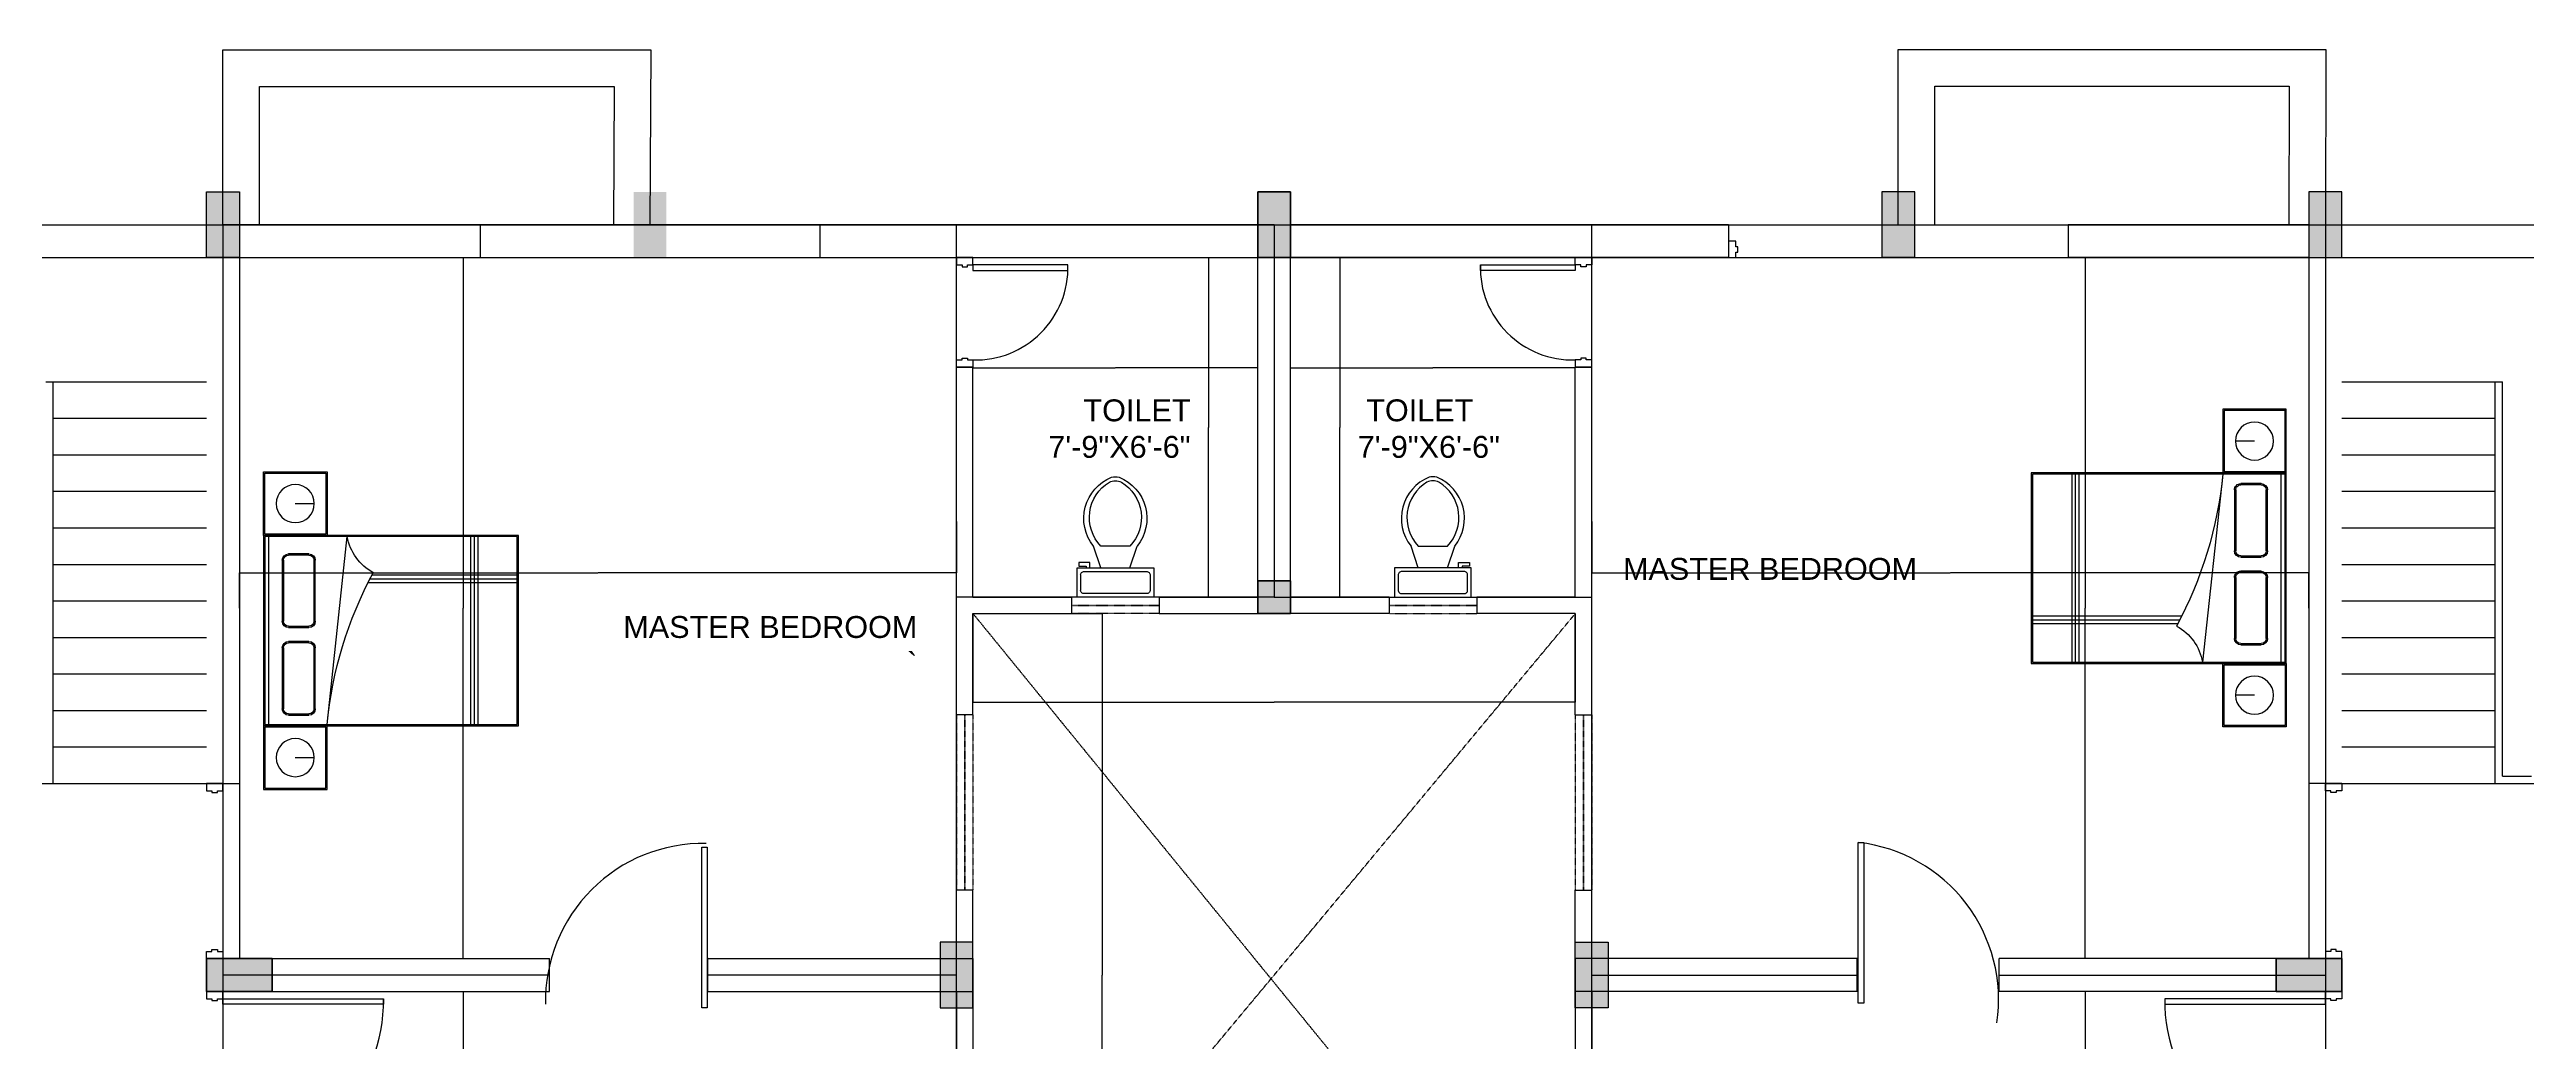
# Model space of a CAD drawing. Header units: metres. Extents: x -2370498 to 1228044, y -644254 to 236701.
# Drawn here: x -101916 to -76290, y -1557 to 8702 of the extents above; entities that cross this region are included whole.
import ezdxf

# ---------------------------------------------------------------- set-up
doc = ezdxf.new("R2010")
doc.units = ezdxf.units.M
doc.header["$MEASUREMENT"] = 0
doc.linetypes.add('HIDDEN2', pattern=[0.1875, 0.125, -0.0625])
for name, color, linetype in [('Beam', 6, 'Continuous'), ('column', 156, 'Continuous'), ('dim', 192, 'Continuous'), ('Door', 3, 'Continuous'), ('funi', 22, 'Continuous'), ('stair', 6, 'Continuous'), ('text', 1, 'Continuous'), ('TOILET SAMBLE', 181, 'Continuous'), ('window', 5, 'HIDDEN2')]:
    doc.layers.add(name, color=color, linetype=linetype)
doc.layers.add('Wall', color=7, linetype='Continuous', lineweight=30)
doc.styles.get("Standard").update_dxf_attribs({"font": 'arial.ttf'})
doc.dimstyles.get("Standard").update_dxf_attribs({"dimtxt": 0.18, "dimasz": 0.18, "dimexe": 0.18, "dimexo": 0.0625, "dimgap": 0.09, "dimtad": 0, "dimtih": 1, "dimtoh": 1, "dimdec": 1, "dimzin": 0, "dimdsep": 46, "dimlunit": 4, "dimtxsty": 'Standard', "dimcen": 0.09, "dimadec": 0, "dimazin": 0, "dimtfac": 1, "dimtdec": 1, "dimtofl": 0, "dimtmove": 0, "dimatfit": 3, "dimfxl": 1, "dimtolj": 1, "dimtzin": 0, "dimarcsym": 0})

# ---------------------------------------------------------------- blocks, each defined once
blk = doc.blocks.new('*D36')
at = {"layer": 'Defpoints', "color": 0, "transparency": 16777216}
for p in [(-98354.40954882465, 6549.276602063444), (-98354.40954882465, -701.1037962760877), (-97635.93315684344, -701.1037962760876)]:
    blk.add_point(p, dxfattribs=at)
at = {"layer": 'dim', "color": 0, "lineweight": -2, "transparency": 16777216}
for p, q in [((-98354.34704882465, 6549.276602063444), (-97635.75315684345, 6549.276602063444)), ((-97635.93315684344, 6549.096602063444), (-97635.93315684344, 2924.388674380717)), ((-97635.93315684344, -700.9237962760876), (-97635.93315684344, 2923.784131406639)), ((-98354.34704882465, -701.1037962760877), (-97635.75315684345, -701.1037962760876))]:
    blk.add_line(p, q, dxfattribs=at)
at = {"layer": 'dim', "color": 0, "transparency": 16777216}
for points in [[(-97635.96315684344, 6549.096602063444), (-97635.90315684344, 6549.096602063444), (-97635.93315684344, 6549.276602063444)], [(-97635.96315684344, -700.9237962760876), (-97635.90315684344, -700.9237962760876), (-97635.93315684344, -701.1037962760876)]]:
    blk.add_solid(points, dxfattribs=at)
at = {"layer": 'dim', "color": 0, "transparency": 16777216, "insert": (-97635.93315684343, 2924.086402893705), "char_height": 0.18, "attachment_point": 5}
blk.add_mtext('\\A1;604\'-2{\\H1x;\\S1/2;}"', dxfattribs=at)
blk = doc.blocks.new('*D37')
at = {"layer": 'Defpoints', "color": 0, "transparency": 16777216}
for p in [(-92531.57784744639, 3819.572803916444), (-99951.8890363722, 3288.274244880156), (-99951.8890363722, 2924.086402893738)]:
    blk.add_point(p, dxfattribs=at)
at = {"layer": 'dim', "color": 0, "lineweight": -2, "transparency": 16777216}
for p, q in [((-92531.57784744639, 3819.510303916444), (-92531.57784744639, 3288.094244880157)), ((-99951.8890363722, 2924.148902893738), (-99951.8890363722, 3288.454244880156)), ((-99951.70903637221, 3288.274244880156), (-96242.26865336904, 3288.274244880156)), ((-92531.75784744638, 3288.274244880156), (-96241.19823044955, 3288.274244880156))]:
    blk.add_line(p, q, dxfattribs=at)
at = {"layer": 'dim', "color": 0, "transparency": 16777216}
for points in [[(-99951.70903637221, 3288.304244880157), (-99951.70903637221, 3288.244244880156), (-99951.8890363722, 3288.274244880156)], [(-92531.75784744638, 3288.304244880157), (-92531.75784744638, 3288.244244880156), (-92531.57784744639, 3288.274244880156)]]:
    blk.add_solid(points, dxfattribs=at)
at = {"layer": 'dim', "color": 0, "transparency": 16777216, "insert": (-96241.7334419093, 3288.274244880156), "char_height": 0.18, "attachment_point": 5}
blk.add_mtext('\\A1;618\'-4{\\H1x;\\S1/2;}"', dxfattribs=at)
blk = doc.blocks.new('*D38')
at = {"layer": 'Defpoints', "color": 0, "transparency": 16777216}
for p in [(-92361.64705686054, 5410.137551983299), (-92361.64705686054, 4793.325099340594), (-89416.18002003488, 4793.325099340594)]:
    blk.add_point(p, dxfattribs=at)
at = {"layer": 'dim', "color": 0, "lineweight": -2, "transparency": 16777216}
for p, q in [((-92361.64705686054, 4793.387599340594), (-92361.64705686054, 5410.317551983299)), ((-92361.46705686055, 5410.137551983299), (-90889.44979356368, 5410.137551983299)), ((-89416.36002003487, 5410.137551983299), (-90888.37728333175, 5410.137551983299)), ((-89416.18002003488, 4793.387599340594), (-89416.18002003488, 5410.317551983299))]:
    blk.add_line(p, q, dxfattribs=at)
at = {"layer": 'dim', "color": 0, "transparency": 16777216}
for points in [[(-92361.46705686055, 5410.167551983299), (-92361.46705686055, 5410.107551983299), (-92361.64705686054, 5410.137551983299)], [(-89416.36002003487, 5410.167551983299), (-89416.36002003487, 5410.107551983299), (-89416.18002003488, 5410.137551983299)]]:
    blk.add_solid(points, dxfattribs=at)
at = {"layer": 'dim', "color": 0, "transparency": 16777216, "insert": (-90888.91353844771, 5410.137551983299), "char_height": 0.18, "attachment_point": 5}
blk.add_mtext('\\A1;245\'-5{\\H1x;\\S1/2;}"', dxfattribs=at)
blk = doc.blocks.new('*D39')
at = {"layer": 'Defpoints', "color": 0, "transparency": 16777216}
for p in [(-89992.16622751889, 6549.276602063444), (-89992.16622751889, 3037.373596617747), (-89925.97239179428, 3037.373596617747)]:
    blk.add_point(p, dxfattribs=at)
at = {"layer": 'dim', "color": 0, "lineweight": -2, "transparency": 16777216}
for p, q in [((-89992.10372751889, 6549.276602063444), (-89925.79239179428, 6549.276602063444)), ((-89925.97239179428, 6549.096602063444), (-89925.97239179428, 4793.507002478385)), ((-89925.97239179428, 3037.553596617747), (-89925.97239179428, 4793.143196202805)), ((-89992.10372751889, 3037.373596617747), (-89925.79239179428, 3037.373596617747))]:
    blk.add_line(p, q, dxfattribs=at)
at = {"layer": 'dim', "color": 0, "transparency": 16777216}
for points in [[(-89926.00239179427, 6549.096602063444), (-89925.94239179428, 6549.096602063444), (-89925.97239179428, 6549.276602063444)], [(-89926.00239179427, 3037.553596617747), (-89925.94239179428, 3037.553596617747), (-89925.97239179428, 3037.373596617747)]]:
    blk.add_solid(points, dxfattribs=at)
at = {"layer": 'dim', "color": 0, "transparency": 16777216, "insert": (-89925.97239179426, 4793.32509934062), "char_height": 0.18, "attachment_point": 5}
blk.add_mtext('\\A1;292\'-8"', dxfattribs=at)
blk = doc.blocks.new('Toilet - top')
for p, q in [((9.5, -6), (9.5, -2)), ((-10, -8.5), (-8, -8.5)), ((-10, -9.5), (-10, -8.5)), ((-7, -9.5), (-10, -9.5)), ((-8, -8.5), (-8, -8)), ((-7, -8), (-7, -9.5)), ((-4, -8), (-6, -14)), ((4, -8), (6, -14)), ((4, -14), (-4, -14))]:
    blk.add_line(p, q)
blk.add_lwpolyline([(10.5, -8), (10.5, 0), (-10.5, 0), (-10.5, -8)], close=True)
for points in [[(-9.5, -2), (-9.5, -6)], [(8.5, -1), (-8.5, -1)], [(-8.5, -7), (8.5, -7)]]:
    blk.add_lwpolyline(points)
for centre, radius, start, end in [((-8.625, -1.875), 0.8838834999999999, 81.8699, 188.1301), ((-8.625, -6.125), 0.8838834999999999, 171.869898, 278.1301), ((8.625, -1.875), 0.8838834999999999, 351.8699, 98.13009999999998), ((8.625, -6.125), 0.8838834999999999, 261.8699, 8.130099999999993), ((3.519562435188957, -21.58049502388982), 12.16902005083647, 141.4691096810948, 247.9714346835576), ((4.199957580658808, -21.81740929088453), 11.3291791325804, 136.3677254423718, 238.946823937405), ((-3.519499936778317, -21.58047137067522), 12.16903423757823, 292.0284332733153, 38.53070636800452), ((-4.199890672038477, -21.81738596564129), 11.32918622148567, 301.0530065773863, 43.63209216694732), ((2.096609817270334e-05, -27.87646475467881), 4, 245.7318247449371, 294.2681740488959), ((2.094152141829397e-05, -28.99996806116074), 4, 254.8605283244436, 285.1394707718433)]:
    blk.add_arc(centre, radius, start, end)
blk = doc.blocks.new('*D44')
at = {"layer": 'Defpoints', "color": 0, "transparency": 16777216}
for p in [(-98354.40954882465, -1040.965377448245), (-97635.93315684344, -1040.965377448245), (-98354.40954882465, -8291.34577578774)]:
    blk.add_point(p, dxfattribs=at)
at = {"layer": 'dim', "color": 0, "lineweight": -2, "transparency": 16777216}
for p, q in [((-98354.34704882465, -1040.965377448245), (-97635.75315684345, -1040.965377448245)), ((-97635.93315684344, -1041.145377448245), (-97635.93315684344, -4665.853305130953)), ((-97635.93315684344, -8291.16577578774), (-97635.93315684344, -4666.457848105032)), ((-98354.34704882465, -8291.34577578774), (-97635.75315684345, -8291.34577578774))]:
    blk.add_line(p, q, dxfattribs=at)
at = {"layer": 'dim', "color": 0, "transparency": 16777216}
for points in [[(-97635.96315684344, -1041.145377448245), (-97635.90315684344, -1041.145377448245), (-97635.93315684344, -1040.965377448245)], [(-97635.96315684344, -8291.16577578774), (-97635.90315684344, -8291.16577578774), (-97635.93315684344, -8291.34577578774)]]:
    blk.add_solid(points, dxfattribs=at)
at = {"layer": 'dim', "color": 0, "transparency": 16777216, "insert": (-97635.93315684343, -4666.155576617964), "char_height": 0.18, "attachment_point": 5}
blk.add_mtext('\\A1;604\'-2{\\H1x;\\S1/2;}"', dxfattribs=at)
blk = doc.blocks.new('*D48')
at = {"layer": 'Defpoints', "color": 0, "transparency": 16777216}
for p in [(-80138.0889100735, 6549.276602063444), (-80856.56530205677, -701.1037962760878), (-80138.0889100735, -701.1037962760877)]:
    blk.add_point(p, dxfattribs=at)
at = {"layer": 'dim', "color": 0, "lineweight": -2, "transparency": 16777216}
for p, q in [((-80138.1514100735, 6549.276602063444), (-80856.74530205676, 6549.276602063444)), ((-80856.56530205677, 6549.096602063444), (-80856.56530205677, 2924.388674380717)), ((-80856.56530205677, -700.9237962760878), (-80856.56530205677, 2923.784131406639)), ((-80138.1514100735, -701.1037962760877), (-80856.74530205676, -701.1037962760878))]:
    blk.add_line(p, q, dxfattribs=at)
at = {"layer": 'dim', "color": 0, "transparency": 16777216}
for points in [[(-80856.59530205677, 6549.096602063444), (-80856.53530205677, 6549.096602063444), (-80856.56530205677, 6549.276602063444)], [(-80856.59530205677, -700.9237962760878), (-80856.53530205677, -700.9237962760878), (-80856.56530205677, -701.1037962760878)]]:
    blk.add_solid(points, dxfattribs=at)
at = {"layer": 'dim', "color": 0, "transparency": 16777216, "insert": (-80856.56530205676, 2924.0864028937), "char_height": 0.18, "attachment_point": 5}
blk.add_mtext('\\A1;604\'-2{\\H1x;\\S1/2;}"', dxfattribs=at)
blk = doc.blocks.new('*D49')
at = {"layer": 'Defpoints', "color": 0, "transparency": 16777216}
for p in [(-85960.92061145137, 3819.572803916444), (-78540.60942252587, 3288.274244879865), (-78540.60942252587, 2924.086402893738)]:
    blk.add_point(p, dxfattribs=at)
at = {"layer": 'dim', "color": 0, "lineweight": -2, "transparency": 16777216}
for p, q in [((-85960.92061145137, 3819.510303916444), (-85960.92061145137, 3288.094244879866)), ((-85960.74061145137, 3288.274244879865), (-82251.30022844837, 3288.274244879865)), ((-78540.78942252586, 3288.274244879865), (-82250.22980552887, 3288.274244879865)), ((-78540.60942252587, 2924.148902893738), (-78540.60942252587, 3288.454244879865))]:
    blk.add_line(p, q, dxfattribs=at)
at = {"layer": 'dim', "color": 0, "transparency": 16777216}
for points in [[(-85960.74061145137, 3288.304244879866), (-85960.74061145137, 3288.244244879865), (-85960.92061145137, 3288.274244879865)], [(-78540.78942252586, 3288.304244879866), (-78540.78942252586, 3288.244244879865), (-78540.60942252587, 3288.274244879865)]]:
    blk.add_solid(points, dxfattribs=at)
at = {"layer": 'dim', "color": 0, "transparency": 16777216, "insert": (-82250.76501698862, 3288.274244879865), "char_height": 0.18, "attachment_point": 5}
blk.add_mtext('\\A1;618\'-4{\\H1x;\\S1/2;}"', dxfattribs=at)
blk = doc.blocks.new('*D50')
at = {"layer": 'Defpoints', "color": 0, "transparency": 16777216}
for p in [(-86130.85140203753, 5410.137551983299), (-89076.31843886287, 4793.325099340594), (-86130.85140203753, 4793.325099340594)]:
    blk.add_point(p, dxfattribs=at)
at = {"layer": 'dim', "color": 0, "lineweight": -2, "transparency": 16777216}
for p, q in [((-89076.31843886287, 4793.387599340594), (-89076.31843886287, 5410.317551983299)), ((-89076.13843886288, 5410.137551983299), (-87604.12117556616, 5410.137551983299)), ((-86131.03140203752, 5410.137551983299), (-87603.04866533424, 5410.137551983299)), ((-86130.85140203753, 4793.387599340594), (-86130.85140203753, 5410.317551983299))]:
    blk.add_line(p, q, dxfattribs=at)
at = {"layer": 'dim', "color": 0, "transparency": 16777216}
for points in [[(-89076.13843886288, 5410.167551983299), (-89076.13843886288, 5410.107551983299), (-89076.31843886287, 5410.137551983299)], [(-86131.03140203752, 5410.167551983299), (-86131.03140203752, 5410.107551983299), (-86130.85140203753, 5410.137551983299)]]:
    blk.add_solid(points, dxfattribs=at)
at = {"layer": 'dim', "color": 0, "transparency": 16777216, "insert": (-87603.5849204502, 5410.137551983299), "char_height": 0.18, "attachment_point": 5}
blk.add_mtext('\\A1;245\'-5{\\H1x;\\S1/2;}"', dxfattribs=at)
blk = doc.blocks.new('*D51')
at = {"layer": 'Defpoints', "color": 0, "transparency": 16777216}
for p in [(-88500.33223137892, 6549.276602063444), (-88566.52606710674, 3037.373596617747), (-88500.33223137892, 3037.373596617747)]:
    blk.add_point(p, dxfattribs=at)
at = {"layer": 'dim', "color": 0, "lineweight": -2, "transparency": 16777216}
for p, q in [((-88500.39473137892, 6549.276602063444), (-88566.70606710673, 6549.276602063444)), ((-88566.52606710674, 6549.096602063444), (-88566.52606710674, 4793.507002478385)), ((-88566.52606710674, 3037.553596617747), (-88566.52606710674, 4793.143196202805)), ((-88500.39473137892, 3037.373596617747), (-88566.70606710673, 3037.373596617747))]:
    blk.add_line(p, q, dxfattribs=at)
at = {"layer": 'dim', "color": 0, "transparency": 16777216}
for points in [[(-88566.55606710674, 6549.096602063444), (-88566.49606710674, 6549.096602063444), (-88566.52606710674, 6549.276602063444)], [(-88566.55606710674, 3037.553596617747), (-88566.49606710674, 3037.553596617747), (-88566.52606710674, 3037.373596617747)]]:
    blk.add_solid(points, dxfattribs=at)
at = {"layer": 'dim', "color": 0, "transparency": 16777216, "insert": (-88566.52606710672, 4793.32509934062), "char_height": 0.18, "attachment_point": 5}
blk.add_mtext('\\A1;292\'-8"', dxfattribs=at)
blk = doc.blocks.new('*D20')
at = {"layer": 'Defpoints', "color": 0, "transparency": 16777216}
for p in [(-80856.56530205683, -1040.965377448246), (-80138.0889100735, -1040.965377448245), (-80138.0889100735, -8291.34577578774)]:
    blk.add_point(p, dxfattribs=at)
at = {"layer": 'dim', "color": 0, "lineweight": -2, "transparency": 16777216}
for p, q in [((-80138.1514100735, -1040.965377448245), (-80856.74530205682, -1040.965377448246)), ((-80856.56530205683, -1041.145377448246), (-80856.56530205683, -4665.853305130953)), ((-80856.56530205683, -8291.16577578774), (-80856.56530205683, -4666.457848105032)), ((-80138.1514100735, -8291.34577578774), (-80856.74530205682, -8291.34577578774))]:
    blk.add_line(p, q, dxfattribs=at)
at = {"layer": 'dim', "color": 0, "transparency": 16777216}
for points in [[(-80856.59530205683, -1041.145377448246), (-80856.53530205683, -1041.145377448246), (-80856.56530205683, -1040.965377448246)], [(-80856.59530205683, -8291.16577578774), (-80856.53530205683, -8291.16577578774), (-80856.56530205683, -8291.34577578774)]]:
    blk.add_solid(points, dxfattribs=at)
at = {"layer": 'dim', "color": 0, "transparency": 16777216, "insert": (-80856.56530205681, -4666.155576617969), "char_height": 0.18, "attachment_point": 5}
blk.add_mtext('\\A1;604\'-2{\\H1x;\\S1/2;}"', dxfattribs=at)
blk = doc.blocks.new('*D52')
at = {"layer": 'Defpoints', "color": 0, "transparency": 16777216}
for p in [(-92361.64705686054, 2867.442806031668), (-86130.85140203753, 2867.442806031631), (-86130.85140203753, 1951.155591500532)]:
    blk.add_point(p, dxfattribs=at)
at = {"layer": 'dim', "color": 0, "lineweight": -2, "transparency": 16777216}
for p, q in [((-92361.64705686054, 2867.380306031668), (-92361.64705686054, 1950.975591500532)), ((-86130.85140203753, 2867.380306031631), (-86130.85140203753, 1950.975591500532)), ((-92361.46705686055, 1951.155591500532), (-89246.71832221848, 1951.155591500532)), ((-86131.03140203752, 1951.155591500532), (-89245.78013667959, 1951.155591500532))]:
    blk.add_line(p, q, dxfattribs=at)
at = {"layer": 'dim', "color": 0, "transparency": 16777216}
for points in [[(-92361.46705686055, 1951.185591500532), (-92361.46705686055, 1951.125591500532), (-92361.64705686054, 1951.155591500532)], [(-86131.03140203752, 1951.185591500532), (-86131.03140203752, 1951.125591500532), (-86130.85140203753, 1951.155591500532)]]:
    blk.add_solid(points, dxfattribs=at)
at = {"layer": 'dim', "color": 0, "transparency": 16777216, "insert": (-89246.24922944904, 1951.155591500532), "char_height": 0.18, "attachment_point": 5}
blk.add_mtext('\\A1;519\'-3"', dxfattribs=at)
blk = doc.blocks.new('*D53')
at = {"layer": 'Defpoints', "color": 0, "transparency": 16777216}
for p in [(-92286.12226104453, 2867.442806031669), (-92361.64705686066, -4609.511979755966), (-91026.60514742079, -4609.511979755966)]:
    blk.add_point(p, dxfattribs=at)
at = {"layer": 'dim', "color": 0, "lineweight": -2, "transparency": 16777216}
for p, q in [((-92286.05976104453, 2867.442806031669), (-91026.4251474208, 2867.442806031669)), ((-91026.60514742079, 2867.262806031669), (-91026.60514742079, -870.8526223328167)), ((-91026.60514742079, -4609.331979755965), (-91026.60514742079, -871.2165513914797)), ((-92361.58455686066, -4609.511979755966), (-91026.4251474208, -4609.511979755966))]:
    blk.add_line(p, q, dxfattribs=at)
at = {"layer": 'dim', "color": 0, "transparency": 16777216}
for points in [[(-91026.63514742079, 2867.262806031669), (-91026.5751474208, 2867.262806031669), (-91026.60514742079, 2867.442806031669)], [(-91026.63514742079, -4609.331979755965), (-91026.5751474208, -4609.331979755965), (-91026.60514742079, -4609.511979755966)]]:
    blk.add_solid(points, dxfattribs=at)
at = {"layer": 'dim', "color": 0, "transparency": 16777216, "insert": (-91026.60514742078, -871.0345868621222), "char_height": 0.18, "attachment_point": 5}
blk.add_mtext('\\A1;623\'-1"', dxfattribs=at)
blk = doc.blocks.new('A$C0EA4476A')
at = {"linetype": 'ByBlock', "lineweight": -2}
for p, q in [((-1.569933374412358e-07, 2.007999913374078), (-1.569933374412358e-07, 1.507999913374078)), ((0.4999998430066626, 2.007999913374078), (-1.569933374412358e-07, 2.007999913374078)), ((0.009999843008699827, 1.997999913379317), (0.009999843008699827, 1.517999913376116)), ((0.4899998430046253, 1.997999913379317), (0.009999843008699827, 1.997999913379317)), ((0.4899998430046253, 1.517999913376116), (0.4899998430046253, 1.997999913379317)), ((0.4999998430066626, 2.007999913374078), (1.999999843006663, 2.007999913374078)), ((0.4999998430066626, -8.662027539685369e-08), (0.4999998430066626, 2.007999913374078)), ((0.4999998430066626, 1.507999913374078), (0.4999998430066626, 2.007999913374078)), ((0.5099998430086998, 1.997999913379317), (1.989999843004625, 1.997999913379317)), ((0.5099998430086998, 0.009999913374485914), (0.5099998430086998, 1.997999913379317)), ((0.5099998430086998, 1.968018404775648), (1.989999843004625, 1.968018404775648)), ((1.989999843004625, 1.997999913379317), (1.989999843004625, 0.009999913374485914)), ((1.999999843006663, 2.007999913374078), (1.999999843006663, -8.662027539685369e-08)), ((1.999999843006663, 2.007999913374078), (2.499999843006663, 2.007999913374078)), ((1.999999843006663, 1.507999913374078), (1.999999843006663, 2.007999913374078)), ((2.0099998430087, 1.997999913379317), (2.489999843004625, 1.997999913379317)), ((2.0099998430087, 1.517999913376116), (2.0099998430087, 1.997999913379317)), ((2.489999843004625, 1.997999913379317), (2.489999843004625, 1.517999913376116)), ((2.499999843006663, 2.007999913374078), (2.499999843006663, 1.507999913374078)), ((0.2499998430066626, 1.757999913374078), (0.2499998430066626, 1.607999913372623)), ((0.6460030532980454, 1.650288242322858), (0.6460030532980454, 1.810288242326351)), ((0.6560030532928067, 1.650288242322858), (0.6560030532928067, 1.810288242326351)), ((0.6960030532936798, 1.860288242329261), (1.176003053296881, 1.860288242329261)), ((0.6960030532936798, 1.850288242327224), (1.176003053296881, 1.850288242327224)), ((1.216003053297754, 1.810288242326351), (1.216003053297754, 1.650288242322858)), ((1.226003053292516, 1.810288242326351), (1.226003053292516, 1.650288242322858)), ((1.335538323932269, 1.650288242322858), (1.335538323932269, 1.810288242326351)), ((1.34553832392703, 1.650288242322858), (1.34553832392703, 1.810288242326351)), ((1.385538323927904, 1.860288242329261), (1.865538323931105, 1.860288242329261)), ((1.385538323927904, 1.850288242327224), (1.865538323931105, 1.850288242327224)), ((1.905538323931978, 1.810288242326351), (1.905538323931978, 1.650288242322858)), ((1.915538323926739, 1.810288242326351), (1.915538323926739, 1.650288242322858)), ((2.249999843006663, 1.757999913374078), (2.249999843006663, 1.607999913372623)), ((1.176003053296881, 1.610288242329261), (0.6960030532936798, 1.610288242329261)), ((1.176003053296881, 1.600288242327224), (0.6960030532936798, 1.600288242327224)), ((1.865538323931105, 1.610288242329261), (1.385538323927904, 1.610288242329261)), ((1.865538323931105, 1.600288242327224), (1.385538323927904, 1.600288242327224)), ((-1.569933374412358e-07, 1.507999913374078), (0.4999998430066626, 1.507999913374078)), ((0.009999843008699827, 1.517999913376116), (0.4899998430046253, 1.517999913376116)), ((1.989999843004625, 1.507999913374078), (0.5099998430086998, 1.348816104495199)), ((2.499999843006663, 1.507999913374078), (1.999999843006663, 1.507999913374078)), ((2.489999843004625, 1.517999913376116), (2.0099998430087, 1.517999913376116)), ((0.8715071125916438, 1.18447658529476), (0.8715071125916438, 0.009999913374485914)), ((0.8115071125939721, 1.153418864065316), (0.8115071125939721, 0.009999913374485914)), ((0.841507112592808, 1.16915115431766), (0.841507112592808, 0.009999913374485914)), ((0.5099998430086998, 0.3774772984761512), (1.989999843004625, 0.3774772984761512)), ((0.5099998430086998, 0.3495376880673575), (1.989999843004625, 0.3495376880673575)), ((0.5099998430086998, 0.3215980776585639), (1.989999843004625, 0.3215980776585639)), ((1.989999843004625, 0.009999913374485914), (0.5099998430086998, 0.009999913374485914)), ((1.999999843006663, -8.662027539685369e-08), (0.4999998430066626, -8.662027539685369e-08))]:
    blk.add_line(p, q, dxfattribs=at)
for centre in [(0.2499998430066626, 1.757999913374078), (2.249999843006663, 1.757999913374078)]:
    blk.add_circle(centre, 0.15, dxfattribs=at)
for centre, radius, start, end in [((0.6960030532936798, 1.810288242326351), 0.05, 90, 180), ((0.6960030532936798, 1.810288242326351), 0.04, 90, 180), ((1.176003053296881, 1.810288242326351), 0.05, 0, 90), ((1.176003053296881, 1.810288242326351), 0.04, 0, 90), ((1.385538323927904, 1.810288242326351), 0.05, 90, 180), ((1.385538323927904, 1.810288242326351), 0.04, 90, 180), ((1.865538323931105, 1.810288242326351), 0.05, 0, 90), ((1.865538323931105, 1.810288242326351), 0.04, 0, 90), ((0.6960030532936798, 1.650288242322858), 0.05, 180, 270), ((0.6960030532936798, 1.650288242322858), 0.04, 180, 270), ((1.176003053296881, 1.650288242322858), 0.04, 270, 0), ((1.176003053296881, 1.650288242322858), 0.05, 270, 0), ((1.385538323927904, 1.650288242322858), 0.05, 180, 270), ((1.385538323927904, 1.650288242322858), 0.04, 180, 270), ((1.865538323931105, 1.650288242322858), 0.05, 270, 0), ((1.865538323931105, 1.650288242322858), 0.04, 270, 0), ((2.293282374317641, -1.635717661687522), 3.158312917610382, 95.51041844519085, 118.3399110683232), ((0.4397010651300661, 0.9519281108005089), 0.4030657486158824, 28.46881856280967, 79.95566290813281)]:
    blk.add_arc(centre, radius, start, end, dxfattribs=at)

msp = doc.modelspace()

# ---------------------------------------------------------------- hatches: boundary and pattern name
at = {"layer": 'column'}
h = msp.add_hatch(color=256, dxfattribs=at)
h.dxf.hatch_style = 1
h.paths.add_polyline_path([(-100291.7506175442, 6549.276602063441), (-99951.8890363722, 6549.276602063441), (-99951.8890363722, 7228.999764407756), (-100291.7506175442, 7228.999764407756)])
h = msp.add_hatch(color=256, dxfattribs=at)
h.dxf.hatch_style = 1
h.paths.add_polyline_path([(-95873.550062306, 6549.276602063441), (-95533.688481134, 6549.276602063441), (-95533.688481134, 7228.999764407756), (-95873.550062306, 7228.999764407756)])
h = msp.add_hatch(color=256, dxfattribs=at)
h.dxf.hatch_style = 1
h.paths.add_polyline_path([(-89076.31843886287, 6549.276602063441), (-89416.18002003488, 6549.276602063441), (-89416.18002003488, 7228.999764407756), (-89076.31843886287, 7228.999764407756)])
h = msp.add_hatch(color=256, dxfattribs=at)
h.dxf.hatch_style = 1
h.paths.add_polyline_path([(-89416.18002003488, 6549.276602063441), (-89076.31843886287, 6549.276602063441), (-89076.31843886287, 7228.999764407756), (-89416.18002003488, 7228.999764407756)])
h = msp.add_hatch(color=256, dxfattribs=at)
h.dxf.hatch_style = 1
h.paths.add_polyline_path([(-82618.94839659175, 6549.276602063441), (-82958.80997776375, 6549.276602063441), (-82958.80997776375, 7228.999764407756), (-82618.94839659175, 7228.999764407756)])
h = msp.add_hatch(color=256, dxfattribs=at)
h.dxf.hatch_style = 1
h.paths.add_polyline_path([(-78200.74784135357, 6549.276602063441), (-78540.60942252587, 6549.276602063441), (-78540.60942252587, 7228.999764407756), (-78200.74784135357, 7228.999764407756)])
h = msp.add_hatch(color=256, dxfattribs=at)
h.dxf.hatch_style = 1
h.paths.add_polyline_path([(-89076.31843886287, 2867.442806031668), (-89416.18002003488, 2867.442806031668), (-89416.18002003488, 3207.304387203825), (-89076.31843886287, 3207.304387203825)])
h = msp.add_hatch(color=256, dxfattribs=at)
h.dxf.hatch_style = 1
h.paths.add_polyline_path([(-89416.18002003488, 2867.442806031668), (-89076.31843886287, 2867.442806031668), (-89076.31843886287, 3207.304387203825), (-89416.18002003488, 3207.304387203825)])
h = msp.add_hatch(color=256, dxfattribs=at)
h.dxf.hatch_style = 1
h.paths.add_polyline_path([(-100291.7506175442, -1040.965377448245), (-100291.7506175442, -701.1037962760875), (-99612.02745519987, -701.1037962760875), (-99612.02745519987, -1040.965377448245)])
h = msp.add_hatch(color=256, dxfattribs=at)
h.dxf.hatch_style = 1
h.paths.add_polyline_path([(-100291.7506175442, -701.1037962760875), (-100291.7506175442, -1040.965377448245), (-99612.02745519987, -1040.965377448245), (-99612.02745519987, -701.1037962760875)])
h = msp.add_hatch(color=256, dxfattribs=at)
h.dxf.hatch_style = 1
h.paths.add_polyline_path([(-92361.64705686054, -1210.896168034324), (-92701.50863803255, -1210.896168034324), (-92701.50863803255, -531.1730056900087), (-92361.64705686054, -531.1730056900087)])
h = msp.add_hatch(color=256, dxfattribs=at)
h.dxf.hatch_style = 1
h.paths.add_polyline_path([(-86130.85140203753, -1210.896168034324), (-85790.98982086523, -1210.896168034324), (-85790.98982086523, -531.1730056900087), (-86130.85140203753, -531.1730056900087)])
h = msp.add_hatch(color=256, dxfattribs=at)
h.dxf.hatch_style = 1
h.paths.add_polyline_path([(-78200.74784135357, -1040.965377448245), (-78200.74784135357, -701.1037962760875), (-78880.47100369788, -701.1037962760875), (-78880.47100369788, -1040.965377448245)])
h = msp.add_hatch(color=256, dxfattribs=at)
h.dxf.hatch_style = 1
h.paths.add_polyline_path([(-78200.74784135357, -701.1037962760875), (-78200.74784135357, -1040.965377448245), (-78880.47100369788, -1040.965377448245), (-78880.47100369788, -701.1037962760875)])

# ---------------------------------------------------------------- linework, layer by layer
for p, q in [((-100121.819826958, 6889.138183235598), (-100121.819826958, 8697.056684454637)), ((-100121.819826958, 8697.056684454637), (-95696.07572778735, 8697.056684454637)), ((-96073.6964197363, 8698.632307624415), (-96073.70299402745, 8697.056684454637)), ((-95696.07572778735, 8697.056684454637), (-95703.61927172016, 6889.138183235598)), ((-82788.87918717791, 6889.138183235598), (-82788.87918717791, 8700.375014625566)), ((-82788.87918717791, 8700.375014625566), (-78365.03084855828, 8700.375014625566)), ((-78742.65299181039, 8701.552512801485), (-78742.65666347534, 8700.375014625566)), ((-78365.03084855828, 8700.375014625566), (-78370.6786319397, 6889.138183235598)), ((-99744.1958478777, 8319.43270537445), (-96075.27863091267, 8319.43270537445)), ((-99744.1958478777, 6889.138183235598), (-99744.1958478777, 8319.43270537445)), ((-96075.27863091267, 8319.43270537445), (-96081.23996366879, 6890.713806405376)), ((-95697.65136467257, 8319.43270537445), (-95696.07572778735, 8319.43270537445)), ((-82411.25520809753, 6889.138183235598), (-82411.25520809753, 8322.751035545378)), ((-82411.25520809753, 8322.751035545378), (-78743.83416737583, 8322.751035545378)), ((-78743.83416737583, 8322.751035545378), (-78748.30077519211, 6890.315681411517)), ((-78366.20835245874, 8322.751035545378), (-78365.03084855828, 8322.751035545378)), ((-104086.8716073, 6889.138183235598), (-68231.47479363666, 6889.138183235598)), ((-110261.0236652611, 6549.276602063441), (-68231.47479363666, 6549.276602063441)), ((-96741.81285345262, -1040.965377448245), (-96741.81285345262, -701.1037962760875)), ((-95109.24125742972, -692.4352191384514), (-95109.24125742972, -1032.296800310607)), ((-83218.71998403403, -703.2646100501715), (-83218.71998403403, -1043.126191222329)), ((-81744.58500916605, -1040.965377448245), (-81744.58500916605, -701.1037962760875))]:
    msp.add_line(p, q)
at = {"layer": 'Beam'}
for p, q in [((-100121.819826958, 6889.138183235598), (-100121.819826958, -871.0345868622026)), ((-95703.61927172016, 6889.138183235598), (-100121.819826958, 6889.138183235598)), ((-89246.24922944904, 6889.138183235598), (-95703.61927172016, 6889.138183235598)), ((-92531.57784744697, -8434.652643865329), (-92531.57784744697, 6889.138183235598)), ((-89246.24922944904, 6889.138183235598), (-89246.24922944904, 3037.373596617746)), ((-89246.24922944904, 6889.138183235598), (-82788.87918717791, 6889.138183235598)), ((-89246.24922944904, 6889.138183235598), (-89246.24922944904, 3037.373596617746)), ((-85960.92061145049, -8434.652643865329), (-85960.92061145049, 6889.138183235598)), ((-82788.87918717791, 6889.138183235598), (-78370.6786319397, 6889.138183235598)), ((-78370.6786319397, 6889.138183235598), (-78370.6786319397, -871.0345868622026)), ((-89246.24922944904, 3037.373596617746), (-92531.57784744639, 3037.373596617746)), ((-89246.24922944904, 3037.373596617746), (-85960.92061145137, 3037.373596617746)), ((-100121.819826958, -871.0345868622026), (-100121.8198269572, -8631.2073569588)), ((-96741.81285345262, -871.0345868622753), (-100121.819826958, -871.0345868622026)), ((-92531.57784744668, -871.0345868624208), (-95111.11472361976, -871.0345868623481)), ((-85960.92061145107, -871.0345868624208), (-83203.11005499079, -871.0345868623481)), ((-81744.58500916605, -871.0345868622753), (-78370.6786319397, -871.0345868622026)), ((-78370.6786319397, -871.0345868622026), (-78370.67863194087, -8631.2073569588))]:
    msp.add_line(p, q, dxfattribs=at)
at = {"layer": 'column'}
for points in [[(-99951.8890363722, 6549.276602063441), (-100291.7506175442, 6549.276602063441), (-100291.7506175442, 7228.999764407756), (-99951.8890363722, 7228.999764407756)], [(-89416.18002003488, 6549.276602063441), (-89076.31843886287, 6549.276602063441), (-89076.31843886287, 7228.999764407756), (-89416.18002003488, 7228.999764407756)], [(-89076.31843886287, 6549.276602063441), (-89416.18002003488, 6549.276602063441), (-89416.18002003488, 7228.999764407756), (-89076.31843886287, 7228.999764407756)], [(-82958.80997776375, 6549.276602063441), (-82618.94839659175, 6549.276602063441), (-82618.94839659175, 7228.999764407756), (-82958.80997776375, 7228.999764407756)], [(-78540.60942252587, 6549.276602063441), (-78200.74784135357, 6549.276602063441), (-78200.74784135357, 7228.999764407756), (-78540.60942252587, 7228.999764407756)], [(-89416.18002003488, 2867.442806031668), (-89076.31843886287, 2867.442806031668), (-89076.31843886287, 3207.304387203825), (-89416.18002003488, 3207.304387203825)], [(-89076.31843886287, 2867.442806031668), (-89416.18002003488, 2867.442806031668), (-89416.18002003488, 3207.304387203825), (-89076.31843886287, 3207.304387203825)], [(-100291.7506175442, -701.1037962760875), (-100291.7506175442, -1040.965377448245), (-99612.02745519987, -1040.965377448245), (-99612.02745519987, -701.1037962760875)], [(-100291.7506175442, -1040.965377448245), (-100291.7506175442, -701.1037962760875), (-99612.02745519987, -701.1037962760875), (-99612.02745519987, -1040.965377448245)], [(-92701.50863803255, -1210.896168034324), (-92361.64705686054, -1210.896168034324), (-92361.64705686054, -531.1730056900087), (-92701.50863803255, -531.1730056900087)], [(-85790.98982086523, -1210.896168034324), (-86130.85140203753, -1210.896168034324), (-86130.85140203753, -531.1730056900087), (-85790.98982086523, -531.1730056900087)], [(-78200.74784135357, -701.1037962760875), (-78200.74784135357, -1040.965377448245), (-78880.47100369788, -1040.965377448245), (-78880.47100369788, -701.1037962760875)], [(-78200.74784135357, -1040.965377448245), (-78200.74784135357, -701.1037962760875), (-78880.47100369788, -701.1037962760875), (-78880.47100369788, -1040.965377448245)]]:
    msp.add_lwpolyline(points, close=True, dxfattribs=at)
at = {"layer": 'Door'}
for points in [[(-84544.83068990077, 6719.207392649518), (-84544.83068990077, 6549.276602063441), (-84469.30589408467, 6549.276602063441), (-84469.30589408467, 6605.920198925465), (-84450.42469513048, 6605.920198925465), (-84450.42469513048, 6662.563795787493), (-84469.30589408467, 6662.563795787493), (-84469.30589408467, 6719.207392649518), (-84544.83068990077, 6719.207392649518)], [(-92361.64705686054, 6549.276602063441), (-92531.57784744639, 6549.276602063441), (-92531.57784744639, 6473.751806247383), (-92474.93425058444, 6473.751806247383), (-92474.93425058444, 6454.870607293386), (-92418.29065372249, 6454.870607293386), (-92418.29065372249, 6473.751806247383), (-92361.64705686054, 6473.751806247383), (-92361.64705686054, 6549.276602063441)], [(-86130.85140203753, 6549.276602063441), (-85960.92061145137, 6549.276602063441), (-85960.92061145137, 6473.751806247383), (-86017.56420831331, 6473.751806247383), (-86017.56420831331, 6454.870607293386), (-86074.20780517526, 6454.870607293386), (-86074.20780517526, 6473.751806247383), (-86130.85140203753, 6473.751806247383), (-86130.85140203753, 6549.276602063441)], [(-92361.64705686054, 5416.404664822881), (-92531.57784744639, 5416.404664822881), (-92531.57784744639, 5491.929460638905), (-92474.93425058444, 5491.929460638905), (-92474.93425058444, 5510.810659592937), (-92418.29065372249, 5510.810659592937), (-92418.29065372249, 5491.929460638905), (-92361.64705686054, 5491.929460638905), (-92361.64705686054, 5416.404664822881)], [(-86130.85140203753, 5416.404664822881), (-85960.92061145137, 5416.404664822881), (-85960.92061145137, 5491.929460638905), (-86017.56420831331, 5491.929460638905), (-86017.56420831331, 5510.810659592937), (-86074.20780517526, 5510.810659592937), (-86074.20780517526, 5491.929460638905), (-86130.85140203753, 5491.929460638905), (-86130.85140203753, 5416.404664822881)], [(-100121.819826958, 1111.491303308785), (-100291.7506175442, 1111.491303308785), (-100291.7506175442, 1035.966507492763), (-100235.1070206822, 1035.966507492763), (-100235.1070206822, 1017.085308538766), (-100178.4634238203, 1017.085308538766), (-100178.4634238203, 1035.966507492763), (-100121.819826958, 1035.966507492763), (-100121.819826958, 1111.491303308785)], [(-78370.6786319397, 1111.491303308785), (-78200.74784135357, 1111.491303308785), (-78200.74784135357, 1035.966507492763), (-78257.39143821552, 1035.966507492763), (-78257.39143821552, 1017.085308538766), (-78314.03503507776, 1017.085308538766), (-78314.03503507776, 1035.966507492763), (-78370.6786319397, 1035.966507492763), (-78370.6786319397, 1111.491303308785)], [(-100121.819826958, -701.1037962760875), (-100291.7506175442, -701.1037962760875), (-100291.7506175442, -625.5790004600294), (-100235.1070206822, -625.5790004600294), (-100235.1070206822, -606.6978015060322), (-100178.4634238203, -606.6978015060322), (-100178.4634238203, -625.5790004600294), (-100121.819826958, -625.5790004600294), (-100121.819826958, -701.1037962760875)], [(-78370.6786319397, -701.1037962760875), (-78200.74784135357, -701.1037962760875), (-78200.74784135357, -625.5790004600294), (-78257.39143821552, -625.5790004600294), (-78257.39143821552, -606.6978015060322), (-78314.03503507776, -606.6978015060322), (-78314.03503507776, -625.5790004600294), (-78370.6786319397, -625.5790004600294), (-78370.6786319397, -701.1037962760875)], [(-100121.819826958, -1040.965377448245), (-100291.7506175442, -1040.965377448245), (-100291.7506175442, -1116.490173264267), (-100235.1070206822, -1116.490173264267), (-100235.1070206822, -1135.3713722183), (-100178.4634238203, -1135.3713722183), (-100178.4634238203, -1116.490173264267), (-100121.819826958, -1116.490173264267), (-100121.819826958, -1040.965377448245)], [(-78370.6786319397, -1040.965377448245), (-78200.74784135357, -1040.965377448245), (-78200.74784135357, -1116.490173264267), (-78257.39143821552, -1116.490173264267), (-78257.39143821552, -1135.3713722183), (-78314.03503507776, -1135.3713722183), (-78314.03503507776, -1116.490173264267), (-78370.6786319397, -1116.490173264267), (-78370.6786319397, -1040.965377448245)]]:
    msp.add_lwpolyline(points, dxfattribs=at)
for points in [[(-92361.64705686054, 6473.751806247383), (-92361.64705686054, 6417.108209385355), (-91379.82471125199, 6417.108209385355), (-91379.82471125199, 6473.751806247383)], [(-86130.85140203753, 6473.751806247383), (-86130.85140203753, 6417.108209385355), (-87112.67374764576, 6417.108209385355), (-87112.67374764576, 6473.751806247383)], [(-95111.11472361976, -1210.032345043594), (-95167.758320482, -1210.032345043594), (-95167.758320482, 451.5131629091975), (-95111.11472361976, 451.5131629091975)], [(-83146.46645812884, -1161.285626296984), (-83203.11005499079, -1161.285626296984), (-83203.11005499079, 500.2598816558075), (-83146.46645812884, 500.2598816558075)], [(-98460.27431900548, -1116.490173264267), (-98460.27431900548, -1173.133770126293), (-100121.819826958, -1173.133770126293), (-100121.819826958, -1116.490173264267)], [(-80032.22413989257, -1116.490173264267), (-80032.22413989257, -1173.133770126293), (-78370.6786319397, -1173.133770126293), (-78370.6786319397, -1116.490173264267)]]:
    msp.add_lwpolyline(points, close=True, dxfattribs=at)
for centre, radius, start, end in [((-92333.32525842941, 6445.430007816369), 953.9210752122399, 268.298645394323, 1.70135460529771), ((-86159.17320046834, 6445.430007816369), 953.9210752122399, 178.2986453947023, 271.701354605677), ((-95151.7500043114, -1141.999332825955), 1633.469255789795, 89.00653114399783, 180.9934688562533), ((-83384.96290581614, -1122.429589361927), 1633.469255789795, 351.4323881315123, 83.41932584390067), ((-100093.4980285272, -1144.811971695281), 1633.469255789795, 269.0065311439978, 0.993468856253243), ((-78399.00043037055, -1144.811971695281), 1633.469255789795, 179.0065311437468, 270.9934688560022)]:
    msp.add_arc(centre, radius, start, end, dxfattribs=at)
at = {"layer": 'stair'}
for p, q in [((-101877.7713296809, 1111.491303308785), (-101877.7713296809, 5265.3550731908)), ((-101877.7713296809, 5265.3550731908), (-100291.7506175442, 5265.3550731908)), ((-78200.74784135357, 5265.3550731908), (-76614.72712921684, 5265.3550731908)), ((-76614.72712921684, 1111.491303308785), (-76614.72712921684, 5265.3550731908)), ((-101877.7713296809, 4887.731094110613), (-100291.7506175442, 4887.731094110613)), ((-78200.74784135357, 4887.731094110613), (-76614.72712921684, 4887.731094110613)), ((-101877.7713296809, 4510.107115030427), (-100291.7506175442, 4510.107115030427)), ((-78200.74784135357, 4510.107115030427), (-76614.72712921684, 4510.107115030427)), ((-101877.7713296809, 4132.483135950277), (-100291.7506175442, 4132.483135950277)), ((-78200.74784135357, 4132.483135950277), (-76614.72712921684, 4132.483135950277)), ((-101877.7713296809, 3754.85915687009), (-100291.7506175442, 3754.85915687009)), ((-78200.74784135357, 3754.85915687009), (-76614.72712921684, 3754.85915687009)), ((-101877.7713296809, 3377.235177789904), (-100291.7506175442, 3377.235177789904)), ((-78200.74784135357, 3377.235177789904), (-76614.72712921684, 3377.235177789904)), ((-101877.7713296809, 2999.611198709717), (-100291.7506175442, 2999.611198709717)), ((-78200.74784135357, 2999.611198709717), (-76614.72712921684, 2999.611198709717)), ((-101877.7713296809, 2621.987219629531), (-100291.7506175442, 2621.987219629531)), ((-78200.74784135357, 2621.987219629531), (-76614.72712921684, 2621.987219629531)), ((-101877.7713296809, 2244.363240549344), (-100291.7506175442, 2244.363240549344)), ((-78200.74784135357, 2244.363240549344), (-76614.72712921684, 2244.363240549344)), ((-101877.7713296809, 1866.739261469158), (-100291.7506175442, 1866.739261469158)), ((-78200.74784135357, 1866.739261469158), (-76614.72712921684, 1866.739261469158)), ((-101877.7713296809, 1489.115282388972), (-100291.7506175442, 1489.115282388972)), ((-78200.74784135357, 1489.115282388972), (-76614.72712921684, 1489.115282388972)), ((-103916.9408167142, 1111.491303308785), (-100291.7506175442, 1111.491303308785)), ((-78200.74784135357, 1111.491303308785), (-74575.55764218389, 1111.491303308785))]:
    msp.add_line(p, q, dxfattribs=at)
at = {"layer": 'text', "linetype": 'HIDDEN2'}
for p, q in [((-92361.64705686054, 2867.442806031668), (-86258.79048852685, -4609.511979755965)), ((-92361.64705686054, -4609.511979755965), (-86130.85140203753, 2867.442806031668))]:
    msp.add_line(p, q, dxfattribs=at)
at = {"layer": 'TOILET SAMBLE'}
for p, q in [((-101953.2961254971, 5265.3550731908), (-101877.7713296809, 5265.3550731908)), ((-76614.72712921684, 5265.3550731908), (-76539.20233340071, 5265.3550731908)), ((-76539.20233340071, 1187.016099124845), (-76539.20233340071, 5265.3550731908)), ((-76539.20233340071, 1187.016099124845), (-76237.10315013675, 1187.016099124845))]:
    msp.add_line(p, q, dxfattribs=at)
at = {"layer": 'Wall'}
for p, q in [((-99951.8890363722, 6889.138183235598), (-97459.57077444303, 6889.138183235598)), ((-97459.57077444303, 6889.138183235598), (-97459.57077444303, 6549.276602063441)), ((-93947.66776899727, 6889.138183235598), (-93947.66776899727, 6549.276602063441)), ((-93947.66776899727, 6889.138183235598), (-89416.18002003488, 6889.138183235598)), ((-84544.83068990077, 6889.138183235598), (-89076.31843886287, 6889.138183235598)), ((-84544.83068990077, 6889.138183235598), (-84544.83068990077, 6549.276602063441)), ((-81032.92768445502, 6889.138183235598), (-81032.92768445502, 6549.276602063441)), ((-78540.60942252587, 6889.138183235598), (-81032.92768445502, 6889.138183235598)), ((-99951.8890363722, 6549.276602063441), (-97459.57077444303, 6549.276602063441)), ((-99951.8890363722, 6549.276602063441), (-99951.8890363722, -701.1037962760875)), ((-95873.550062306, 6549.276602063441), (-95533.688481134, 6549.276602063441)), ((-93947.66776899727, 6549.276602063441), (-92531.57784744639, 6549.276602063441)), ((-92531.57784744639, 6549.276602063441), (-89416.18002003488, 6549.276602063441)), ((-92531.57784744639, 6549.276602063441), (-92361.64705686054, 6549.276602063441)), ((-89416.18002003488, 3037.373596617746), (-89416.18002003488, 6549.276602063441)), ((-85960.92061145137, 6549.276602063441), (-89076.31843886287, 6549.276602063441)), ((-89076.31843886287, 3037.373596617746), (-89076.31843886287, 6549.276602063441)), ((-85960.92061145137, 6549.276602063441), (-86130.85140203753, 6549.276602063441)), ((-84544.83068990077, 6549.276602063441), (-85960.92061145137, 6549.276602063441)), ((-82618.94839659175, 6549.276602063441), (-82958.80997776375, 6549.276602063441)), ((-78540.60942252587, 6549.276602063441), (-81032.92768445502, 6549.276602063441)), ((-78540.60942252587, 6549.276602063441), (-78540.60942252587, -701.1037962760875)), ((-92531.57784744639, 5416.404664822881), (-92361.64705686054, 5416.404664822881)), ((-92531.57784744639, 1819.536264084149), (-92531.57784744639, 5416.404664822881)), ((-92361.64705686054, 3037.373596617746), (-92361.64705686054, 5416.404664822881)), ((-85960.92061145137, 5416.404664822881), (-86130.85140203753, 5416.404664822881)), ((-86130.85140203753, 3037.373596617746), (-86130.85140203753, 5416.404664822881)), ((-85960.92061145137, 1819.536264084149), (-85960.92061145137, 5416.404664822881)), ((-92361.64705686054, 3037.373596617746), (-91342.06231334394, 3037.373596617746)), ((-92361.64705686054, 2867.442806031668), (-91342.06231334394, 2867.442806031668)), ((-92361.64705686054, 1819.536264084149), (-92361.64705686054, 2867.442806031668)), ((-91342.06231334394, 3037.373596617746), (-91342.06231334394, 2867.442806031668)), ((-90435.76476355152, 3037.373596617746), (-89416.18002003488, 3037.373596617746)), ((-90435.76476355152, 3037.373596617746), (-90435.76476355152, 2867.442806031668)), ((-90435.76476355152, 2867.442806031668), (-89076.31843886287, 2867.442806031668)), ((-88056.73369534627, 2867.442806031668), (-89416.18002003488, 2867.442806031668)), ((-88056.73369534627, 3037.373596617746), (-89076.31843886287, 3037.373596617746)), ((-88056.73369534627, 3037.373596617746), (-88056.73369534627, 2867.442806031668)), ((-86130.85140203753, 3037.373596617746), (-87150.43614555385, 3037.373596617746)), ((-87150.43614555385, 3037.373596617746), (-87150.43614555385, 2867.442806031668)), ((-86130.85140203753, 2867.442806031668), (-87150.43614555385, 2867.442806031668)), ((-86130.85140203753, 1819.536264084149), (-86130.85140203753, 2867.442806031668)), ((-92361.64705686054, 1819.536264084149), (-92531.57784744639, 1819.536264084149)), ((-86130.85140203753, 1819.536264084149), (-85960.92061145137, 1819.536264084149)), ((-100291.7506175442, 1111.491303308785), (-99951.8890363722, 1111.491303308785)), ((-78200.74784135357, 1111.491303308785), (-78540.60942252587, 1111.491303308785)), ((-92531.57784744639, -701.1037962760875), (-92531.57784744639, 6.941164499276056)), ((-92361.64705686054, 6.941164499276056), (-92531.57784744639, 6.941164499276056)), ((-92361.64705686054, -1040.965377448245), (-92361.64705686054, 6.941164499276056)), ((-86130.85140203753, -1040.965377448245), (-86130.85140203753, 6.941164499276056)), ((-86130.85140203753, 6.941164499276056), (-85960.92061145137, 6.941164499276056)), ((-85960.92061145137, -701.1037962760875), (-85960.92061145137, 6.941164499276056)), ((-100291.7506175442, -701.1037962760875), (-96741.81285345262, -701.1037962760875)), ((-100291.7506175442, -701.1037962760875), (-100291.7506175442, -1040.965377448245)), ((-100291.7506175442, -1040.965377448245), (-100291.7506175442, -701.1037962760875)), ((-95111.11472361976, -701.1037962760875), (-92361.64705686054, -701.1037962760875)), ((-94553.96413211683, -701.1037962760875), (-92531.57784744639, -701.1037962760875)), ((-92361.64705686054, -701.1037962760875), (-92361.64705686054, -1749.010338223572)), ((-86130.85140203753, -701.1037962760875), (-86130.85140203753, -1749.010338223572)), ((-83203.11005499079, -701.1037962760875), (-86130.85140203753, -701.1037962760875)), ((-83938.53432678095, -701.1037962760875), (-85960.92061145137, -701.1037962760875)), ((-78200.74784135357, -701.1037962760875), (-81744.58500916605, -701.1037962760875)), ((-78200.74784135357, -701.1037962760875), (-81744.58500916605, -701.1037962760875)), ((-78200.74784135357, -701.1037962760875), (-78200.74784135357, -1040.965377448245)), ((-78200.74784135357, -1040.965377448245), (-78200.74784135357, -701.1037962760875)), ((-100291.7506175442, -1040.965377448245), (-96741.81285345262, -1040.965377448245)), ((-100291.7506175442, -1040.965377448245), (-96741.81285345262, -1040.965377448245)), ((-95111.11472361976, -1040.965377448245), (-92531.57784744639, -1040.965377448245)), ((-94553.96413211683, -1040.965377448245), (-92361.64705686054, -1040.965377448245)), ((-92531.57784744639, -1040.965377448245), (-92531.57784744639, -1749.010338223572)), ((-83938.53432678095, -1040.965377448245), (-86130.85140203753, -1040.965377448245)), ((-85960.92061145137, -1040.965377448245), (-85960.92061145137, -1749.010338223572)), ((-83203.11005499079, -1040.965377448245), (-85960.92061145137, -1040.965377448245)), ((-78200.74784135357, -1040.965377448245), (-81744.58500916605, -1040.965377448245)), ((-78200.74784135357, -1040.965377448245), (-81744.58500916605, -1040.965377448245))]:
    msp.add_line(p, q, dxfattribs=at)
at = {"layer": 'window'}
for p, q in [((-90435.76476355152, 3037.373596617746), (-91342.06231334394, 3037.373596617746)), ((-90435.76476355152, 2867.442806031668), (-91342.06231334394, 2867.442806031668)), ((-88056.73369534627, 3037.373596617746), (-87150.43614555385, 3037.373596617746)), ((-88056.73369534627, 2867.442806031668), (-87150.43614555385, 2867.442806031668)), ((-92531.57784744639, 1819.536264084149), (-92531.57784744639, 6.941164499276056)), ((-92361.64705686054, 1819.536264084149), (-92361.64705686054, 6.941164499276056)), ((-86130.85140203753, 1819.536264084149), (-86130.85140203753, 6.941164499276056)), ((-85960.92061145137, 1819.536264084149), (-85960.92061145137, 6.941164499276056))]:
    msp.add_line(p, q, dxfattribs=at)
at = {"layer": 'window', "lineweight": 40}
for p, q in [((-90435.76476355152, 2952.408201324708), (-91342.06231334394, 2952.408201324708)), ((-88056.73369534627, 2952.408201324708), (-87150.43614555385, 2952.408201324708)), ((-92446.61245215363, 6.941164499276056), (-92446.61245215363, 1819.536264084149)), ((-86045.88600674445, 6.941164499276056), (-86045.88600674445, 1819.536264084149))]:
    msp.add_line(p, q, dxfattribs=at)

# ---------------------------------------------------------------- block references
at = {"layer": 'funi', "xscale": -1313.909593319024, "yscale": 1313.909593319024, "zscale": 1313.909593319024}
for p, rotation in [((-81413.12513873425, 1695.659657628221), 270), ((-97063.29844269693, 4334.081070754381), 90)]:
    msp.add_blockref('A$C0EA4476A', p, dxfattribs=dict(at, rotation=rotation))
at = {"layer": 'TOILET SAMBLE', "yscale": 37.76239790801824, "zscale": 37.76239790801824, "rotation": 180}
for p, xscale in [((-90888.91353844771, 3037.373596617746), -37.76239790801824), ((-87603.58492045004, 3037.373596617746), 37.76239790801824)]:
    msp.add_blockref('Toilet - top', p, dxfattribs=dict(at, xscale=xscale))

# ---------------------------------------------------------------- texts
at = {"layer": 'text', "char_height": 226.5743874481095}
for s, insert, attachment_point in [(' TOILET  \\P7\'-9"X6\'-6"', (-90111.00312234102, 5083.438161898335), 3), (' TOILET  \\P7\'-9"X6\'-6"', (-88381.49533655673, 5083.438161898335), 1), ('\\A1;MASTER BEDROOM', (-85636.8094624717, 3443.36093783636), 1), ('\\A1;MASTER BEDROOM\\P`', (-92937.48467887515, 2842.620945658266), 3)]:
    msp.add_mtext_dynamic_manual_height_columns(s, width=4249.676339665977, gutter_width=37.76239790801824, heights=[0], dxfattribs=dict(at, insert=insert, attachment_point=attachment_point))

# ---------------------------------------------------------------- dimensions: what is measured, and where the dimension line sits
at = {"layer": 'dim'}
for base, p1, p2, angle, picture, middle in [((-97635.93315684344, -701.1037962760876), (-98354.4095488246, 6549.276602063441), (-98354.4095488246, -701.1037962760875), 90, '*D36', (-97635.93315684343, 2924.086402893705)), ((-89925.97239179428, 3037.373596617747), (-89992.16622751886, 6549.276602063441), (-89992.16622751886, 3037.373596617746), 90, '*D39', (-89925.97239179426, 4793.32509934062)), ((-88566.52606710674, 3037.373596617747), (-88500.3322313789, 6549.276602063441), (-88500.3322313789, 3037.373596617746), 90, '*D51', (-88566.52606710672, 4793.32509934062)), ((-80856.56530205677, -701.1037962760878), (-80138.08891007346, 6549.276602063441), (-80138.08891007346, -701.1037962760875), 90, '*D48', (-80856.56530205676, 2924.0864028937)), ((-92361.64705686054, 5410.137551983299), (-89416.18002003488, 4793.325099340594), (-92361.64705686054, 4793.325099340594), 180, '*D38', (-90888.91353844771, 5410.137551983299)), ((-99951.8890363722, 3288.274244880156), (-92531.57784744639, 3819.572803916444), (-99951.8890363722, 2924.086402893738), 180, '*D37', (-96241.7334419093, 3288.274244880156)), ((-91026.60514742079, -4609.511979755966), (-92286.1222610445, 2867.442806031668), (-92361.64705686063, -4609.511979755965), 90, '*D53', (-91026.60514742078, -871.0345868621222)), ((-97635.93315684344, -1040.965377448245), (-98354.4095488246, -8291.345775787737), (-98354.4095488246, -1040.965377448245), 270, '*D44', (-97635.93315684343, -4666.155576617964)), ((-80856.56530205683, -1040.965377448246), (-80138.08891007346, -8291.345775787737), (-80138.08891007346, -1040.965377448245), 270, '*D20', (-80856.56530205681, -4666.155576617969))]:
    dim = msp.add_linear_dim(base=base, p1=p1, p2=p2, angle=angle, dimstyle='Standard', dxfattribs=at)
    dim.commit()
    dim.dimension.update_dxf_attribs({"geometry": picture, "text_midpoint": middle})
for base, p1, p2, picture, middle in [((-86130.85140203753, 5410.137551983299), (-89076.31843886287, 4793.325099340594), (-86130.85140203753, 4793.325099340594), '*D50', (-87603.5849204502, 5410.137551983299)), ((-78540.60942252587, 3288.274244879865), (-85960.92061145137, 3819.572803916444), (-78540.60942252587, 2924.086402893738), '*D49', (-82250.76501698862, 3288.274244879865)), ((-86130.85140203753, 1951.155591500532), (-92361.64705686054, 2867.442806031668), (-86130.85140203753, 2867.442806031631), '*D52', (-89246.24922944904, 1951.155591500532))]:
    dim = msp.add_linear_dim(base=base, p1=p1, p2=p2, dimstyle='Standard', dxfattribs=at)
    dim.commit()
    dim.dimension.update_dxf_attribs({"geometry": picture, "text_midpoint": middle})

doc.saveas('drawing.dxf')
